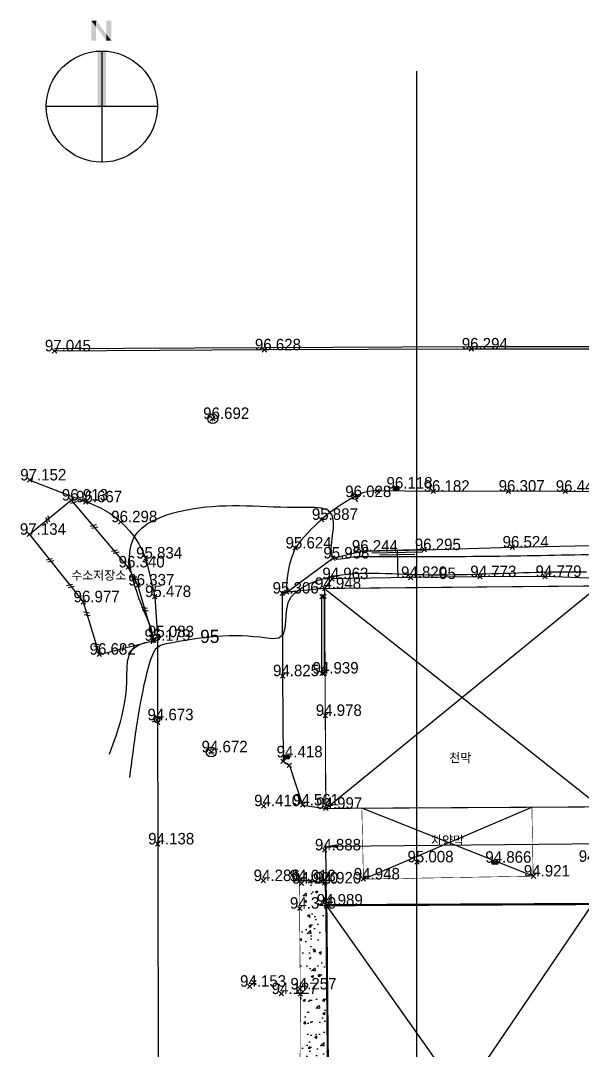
# Model space of a CAD drawing. Header units: millimetres. Extents: x 215151 to 215414, y 463007 to 463197.
# Drawn here: x 215163.9 to 215215.1, y 463103 to 463197 of the extents above; entities that cross this region are included whole.
import ezdxf
from ezdxf.enums import TextEntityAlignment as Align

# ---------------------------------------------------------------- set-up
doc = ezdxf.new("R2010")
doc.units = ezdxf.units.MM
doc.header["$MEASUREMENT"] = 0
doc.header["$PDMODE"] = 3
doc.header["$PDSIZE"] = 0.2
doc.linetypes.add('DASHED2', pattern=[0.375, 0.25, -0.125])
doc.layers.get('DEFPOINTS').update_dxf_attribs({"color": 155})
for name, color, linetype in [('1M(48)', 48, 'Continuous'), ('5M(86)', 86, 'Continuous'), ("CON'C(31)", 31, 'Continuous'), ('PTANNOTELE', 7, 'Continuous'), ('PTLAYER', 1, 'Continuous'), ('TEXT', 7, 'Continuous'), ('가로등(32)', 32, 'Continuous'), ('경계석(33)', 33, 'Continuous'), ('경사면(8)', 8, 'Continuous'), ('도각선(5)', 5, 'Continuous'), ('도시가스맨홀(50)', 50, 'Continuous'), ('빗물받이(5)', 5, 'Continuous'), ('아스팔트도로(1)', 1, 'Continuous'), ('우수맨홀(42)', 42, 'Continuous'), ('조립식건물(40)', 40, 'Continuous'), ('천막(64)', 64, 'Continuous'), ('콘크리트수로(5)', 5, 'Continuous'), ('현황선', 7, 'Continuous'), ('휀스(70)', 70, 'Continuous')]:
    doc.layers.add(name, color=color, linetype=linetype)
doc.styles.get("Standard").update_dxf_attribs({"font": 'simplex.shx'})
doc.styles.add('돋음', font='Dotum.ttf')
doc.styles.add('돋음체', font='DotumChe.TTF')
doc.dimstyles.get("Standard").update_dxf_attribs({"dimtxt": 0.18, "dimasz": 0.18, "dimexe": 0.18, "dimexo": 0.0625, "dimgap": 0.09, "dimtad": 1, "dimzin": 0, "dimdsep": 46, "dimtxsty": 'Standard', "dimcen": 0.09, "dimadec": 0, "dimazin": 0, "dimtfac": 1, "dimtdec": 4, "dimtofl": 0, "dimtmove": 0, "dimatfit": 3, "dimfxl": 1, "dimtolj": 1, "dimtzin": 0, "dimarcsym": 0})

# ---------------------------------------------------------------- blocks, each defined once
blk = doc.blocks.new('P')
at = {"layer": '휀스(70)', "linetype": 'Continuous'}
for points in [[(-0.25, -0.25), (0, 0.25)], [(0, -0.25), (0.25, 0.25)]]:
    blk.add_lwpolyline(points, dxfattribs=at)
blk = doc.blocks.new('F')
at = {"layer": '가로등(32)'}
for p, q in [((-0.19, 0.42), (-0.35, 0.77)), ((0.42, 0.19), (0.77, 0.35)), ((-0.42, -0.19), (-0.77, -0.35)), ((0.19, -0.42), (0.35, -0.77))]:
    blk.add_line(p, q, dxfattribs=at)
blk.add_circle((0, 0), 0.42, dxfattribs=at)
blk = doc.blocks.new('w')
at = {"layer": '우수맨홀(42)'}
blk.add_circle((0, 0), 0.75, dxfattribs=at)
at = {"layer": '우수맨홀(42)', "style": '돋음체'}
blk.add_text('우', height=0.8, dxfattribs=at).set_placement((0, 0), align=Align.MIDDLE)
blk = doc.blocks.new('W1')
at = {"layer": '빗물받이(5)'}
h = blk.add_hatch(dxfattribs=at)
h.set_pattern_fill('ANSI31', color=256, scale=0.02, style=0)
h.set_pattern_definition([(45, (-178.083926, -134.613974), (-0.04490128, 0.04490128), [])])
h.paths.add_polyline_path([(0.26, 0.149), (-0.24, 0.149), (-0.24, -0.151), (0.26, -0.151)])
blk.add_lwpolyline([(-0.24, 0.149), (0.26, 0.149), (0.26, -0.151), (-0.24, -0.151), (-0.24, 0.149)], dxfattribs=at)
blk = doc.blocks.new('*D13')
at = {"layer": 'DEFPOINTS', "color": 0, "transparency": 16777216}
for p in [(215251.742, 463122.225), (215251.796, 463116.78), (215191.799, 463116.188)]:
    blk.add_point(p, dxfattribs=at)
at = {"layer": 'TEXT', "color": 1, "lineweight": -2, "transparency": 16777216}
for p, q in [((215251.795, 463116.843), (215251.74, 463122.405)), ((215191.798, 463116.251), (215191.743, 463121.813)), ((215192.745, 463121.642), (215218.654, 463121.898)), ((215250.742, 463122.215), (215224.834, 463121.959))]:
    blk.add_line(p, q, dxfattribs=at)
at = {"layer": 'TEXT', "color": 1, "transparency": 16777216}
for points in [[(215250.741, 463122.382), (215250.744, 463122.048), (215251.742, 463122.225)], [(215192.743, 463121.809), (215192.747, 463121.476), (215191.745, 463121.633)]]:
    blk.add_solid(points, dxfattribs=at)
at = {"layer": 'TEXT', "color": 1, "transparency": 16777216, "insert": (215221.744, 463121.929), "char_height": 1, "attachment_point": 5}
blk.add_mtext('\\A1;60.000M', dxfattribs=at)
blk = doc.blocks.new('01420NA__01')
for p, q in [((0, -16), (0, 16)), ((16, 0), (-16, 0))]:
    blk.add_line(p, q)
blk.add_circle((0, 0), 16)
for points in [[(19, 3.05), (19, 1.68), (24.76, 3.05), (23.02, 1.68)], [(24.76, 3.05), (23.02, 1.68), (24.76, 1.61)], [(16, 1.2), (16, -1.2), (0, 1.2), (0, -1.2)], [(23.02, 1.68), (24.76, 1.61), (19, -1.27), (20.92, -1.27)], [(20.92, -1.27), (19, -2.71), (24.76, -1.27), (24.76, -2.71)], [(19, -2.71), (19, -1.27), (20.92, -1.27)]]:
    blk.add_solid(points)

msp = doc.modelspace()

# ---------------------------------------------------------------- hatches: boundary and pattern name
at = {"layer": "CON'C(31)"}
h = msp.add_hatch(dxfattribs=at)
h.set_pattern_fill('AR-CONC', color=256, scale=0.3)
h.set_pattern_definition([(50, (0, 0), (2.151780548, -0.188256405), [0.225, -2.475]), (355, (0, 0), (-0.416254001, 2.256576401), [0.18, -1.98]), (100.45144446, (0.1793, -0.0157), (1.73552654, 2.068319973), [0.191220576, -2.103426336]), (46.1842, (0, 0.6), (3.201723992, -0.496557842), [0.3375, -3.7125]), (96.6356355, (0.2668, 0.5586), (2.803985837, 2.922355802), [0.286831026, -3.15514128]), (351.184164, (0, 0.6), (2.803985835, 2.9223558), [0.27, -2.970000003]), (21, (0.3, 0.45), (1.7907211564, -1.207856672), [0.225, -2.475]), (326, (0.3, 0.45), (0.729945996, 2.175450135), [0.18, -1.98]), (71.45144474, (0.4492, 0.3493), (2.52066713, 0.967593458), [0.19122057, -2.103426336]), (37.5, (0, 0), (0.036479566, 0.9986815615), [0, -1.956, 0, -2.01, 0, -1.9875]), (7.5, (0, 0), (0.7892086123, 1.1832351356), [0, -1.146, 0, -1.911, 0, -0.7575]), (327.5, (-0.669, 0), (1.6014673085, -0.0676646152), [0, -0.75, 0, -2.34, 0, -3.105]), (317.5, (-0.969, 0), (1.749558508, 0.300314947), [0, -0.975, 0, -1.554, 0, -2.205])])
h.paths.add_polyline_path([(215191.77585, 463116.25395), (215191.63648, 463118.27021), (215190.31743, 463118.47264), (215189.31085, 463118.47154), (215189.33375, 463115.96678), (215189.40444, 463108.14636), (215189.37436, 463100.47019), (215189.37789, 463100.45337), (215189.38184, 463100), (215191.93424, 463100)])
h.paths.add_polyline_path([(215191.94623, 463098.76924), (215189.36759, 463098.74411), (215189.24677, 463093.89061), (215189.29932, 463093.34504), (215189.46414, 463092.65334), (215189.72815, 463091.99322), (215190.09535, 463091.38465), (215190.56722, 463090.85343), (215191.13304, 463090.42329), (215191.70255, 463089.99837), (215192.03762, 463089.3914)])
h.paths.add_polyline_path([(215191.70255, 463089.99837), (215191.13304, 463090.42329), (215190.56722, 463090.85343), (215190.09535, 463091.38465), (215189.72815, 463091.99322), (215189.46414, 463092.65334), (215189.29932, 463093.34504), (215189.24677, 463093.89061), (215189.24115, 463093.66485), (215189.02345, 463093.67184, -1), (215188.5197, 463093.688), (215188.41078, 463093.69149), (215188.41078, 463090.98864), (215188.21141, 463090.13204), (215188.40552, 463084.85649), (215189.95347, 463086.06292), (215190.35653, 463085.45006), (215190.68991, 463085.87178), (215191.27877, 463086.26976), (215191.87785, 463086.65289), (215192.06075, 463087.0173), (215192.03762, 463089.3914)])
h.paths.add_polyline_path([(215191.10163, 463089.35526, -1), (215190.20163, 463089.35526, -1)], flags=16)
h.paths.add_polyline_path([(215190.19036, 463088.94052), (215191.11902, 463088.94743), (215191.1129, 463089.76999), (215190.18424, 463089.76308)], flags=24)

# ---------------------------------------------------------------- linework, layer by layer
at = {"layer": '1M(48)', "elevation": 96}
msp.add_lwpolyline([(215172.00726, 463130.05584), (215172.21952, 463130.63948), (215172.21952, 463130.63948), (215172.42782, 463131.22454), (215172.42782, 463131.22454), (215172.6283, 463131.81232), (215172.6283, 463131.81232), (215172.81719, 463132.40392), (215172.81719, 463132.40392), (215172.99096, 463133.00013), (215172.99096, 463133.00013), (215173.14637, 463133.60137), (215173.14637, 463133.60137), (215173.2806, 463134.20769), (215173.2806, 463134.20769), (215173.39137, 463134.81872), (215173.39137, 463134.81872), (215173.47693, 463135.43378), (215173.47693, 463135.43378), (215173.5362, 463136.05192), (215173.5362, 463136.05192), (215173.56868, 463136.67205), (215173.56868, 463136.67205), (215173.57883, 463137.293), (215173.57883, 463137.293), (215173.59352, 463137.91383), (215173.59352, 463137.91383), (215173.65012, 463138.53201), (215173.65012, 463138.53201), (215173.80273, 463139.13269), (215173.80273, 463139.13269), (215174.12679, 463139.6578), (215174.12679, 463139.6578), (215174.63644, 463140.00596), (215174.63644, 463140.00596), (215175.21268, 463140.23506), (215175.21268, 463140.23506), (215175.82732, 463140.31667), (215175.82732, 463140.31667), (215175.98823, 463140.81588), (215175.98823, 463140.81588), (215175.83111, 463141.41624), (215175.83111, 463141.41624), (215175.61165, 463141.99706), (215175.61165, 463141.99706), (215175.37187, 463142.56994), (215175.37187, 463142.56994), (215175.13392, 463143.14359), (215175.13392, 463143.14359), (215174.90223, 463143.71979), (215174.90223, 463143.71979), (215174.68044, 463144.29987), (215174.68044, 463144.29987), (215174.47232, 463144.88499), (215174.47232, 463144.88499), (215174.2821, 463145.47617), (215174.2821, 463145.47617), (215174.11498, 463146.07421), (215174.11498, 463146.07421), (215173.97755, 463146.67977), (215173.97755, 463146.67977), (215173.87871, 463147.29276), (215173.87871, 463147.29276), (215173.83054, 463147.9117), (215173.83054, 463147.9117), (215173.84948, 463148.53205), (215173.84948, 463148.53205), (215173.95659, 463149.14308), (215173.95659, 463149.14308), (215174.17381, 463149.72372), (215174.17381, 463149.72372), (215174.51107, 463150.24371), (215174.51107, 463150.24371), (215174.94479, 463150.68707), (215174.94479, 463150.68707), (215175.44197, 463151.05844), (215175.44197, 463151.05844), (215175.9795, 463151.36894), (215175.9795, 463151.36894), (215176.54298, 463151.62968), (215176.54298, 463151.62968), (215177.12362, 463151.84977), (215177.12362, 463151.84977), (215177.71592, 463152.03622), (215177.71592, 463152.03622), (215178.31643, 463152.1944), (215178.31643, 463152.1944), (215178.92281, 463152.32837), (215178.92281, 463152.32837), (215179.53348, 463152.44123), (215179.53348, 463152.44123), (215180.14734, 463152.53521), (215180.14734, 463152.53521), (215180.76373, 463152.61081), (215180.76373, 463152.61081), (215181.38209, 463152.66813), (215181.38209, 463152.66813), (215182.00183, 463152.70779), (215182.00183, 463152.70779), (215182.62241, 463152.73099), (215182.62241, 463152.73099), (215183.24336, 463152.73954), (215183.24336, 463152.73954), (215183.86437, 463152.73576), (215183.86437, 463152.73576), (215184.48529, 463152.72233), (215184.48529, 463152.72233), (215185.10599, 463152.70218), (215185.10599, 463152.70218), (215185.72656, 463152.67824), (215185.72656, 463152.67824), (215186.34709, 463152.65336), (215186.34709, 463152.65336), (215186.96769, 463152.63009), (215186.96769, 463152.63009), (215187.58841, 463152.61066), (215187.58841, 463152.61066), (215188.20929, 463152.59695), (215188.20929, 463152.59695), (215188.83029, 463152.59039), (215188.83029, 463152.59039), (215189.45132, 463152.59211), (215189.45132, 463152.59211), (215190.07228, 463152.60213), (215190.07228, 463152.60213), (215190.69327, 463152.60219), (215190.69327, 463152.60219), (215191.31136, 463152.54741), (215191.31136, 463152.54741), (215191.89606, 463152.34896), (215191.89606, 463152.34896), (215192.28253, 463151.87835), (215192.28253, 463151.87835), (215192.39756, 463151.27063), (215192.39756, 463151.27063), (215192.38481, 463150.65015), (215192.38481, 463150.65015), (215192.3177, 463150.03282), (215192.3177, 463150.03282), (215192.23669, 463149.4171), (215192.23669, 463149.4171), (215192.199, 463148.79769), (215192.199, 463148.79769), (215192.27988, 463148.18345), (215192.27988, 463148.18345), (215192.7346, 463147.83931), (215192.7346, 463147.83931), (215193.35001, 463147.91063), (215193.35001, 463147.91063), (215193.96136, 463148.01928), (215193.96136, 463148.01928), (215194.579, 463148.0826), (215194.579, 463148.0826), (215195.1996, 463148.10341), (215195.1996, 463148.10341), (215195.82063, 463148.10289), (215195.82063, 463148.10289), (215196.44167, 463148.10078), (215196.44167, 463148.10078), (215197.0627, 463148.09884), (215197.0627, 463148.09884), (215197.68374, 463148.09712), (215197.68374, 463148.09712), (215198.30478, 463148.09565), (215198.30478, 463148.09565), (215198.92582, 463148.09449), (215198.92582, 463148.09449), (215199.54685, 463148.09367), (215199.54685, 463148.09367), (215200.1679, 463148.09323), (215200.1679, 463148.09323), (215200.78894, 463148.0932), (215200.78894, 463148.0932), (215201.40998, 463148.09364), (215201.40998, 463148.09364), (215202.03102, 463148.09457), (215202.03102, 463148.09457), (215202.65206, 463148.09603), (215202.65206, 463148.09603), (215203.27311, 463148.09806), (215203.27311, 463148.09806), (215203.89415, 463148.10071), (215203.89415, 463148.10071), (215204.51514, 463148.104), (215204.51514, 463148.104), (215205.13616, 463148.10799), (215205.13616, 463148.10799), (215205.75718, 463148.11272), (215205.75718, 463148.11272), (215206.3782, 463148.11822), (215206.3782, 463148.11822), (215206.9992, 463148.12456), (215206.9992, 463148.12456), (215207.6202, 463148.13177), (215207.6202, 463148.13177), (215208.24118, 463148.13992), (215208.24118, 463148.13992), (215208.86215, 463148.14905), (215208.86215, 463148.14905), (215209.48311, 463148.15916), (215209.48311, 463148.15916), (215210.10405, 463148.17009), (215210.10405, 463148.17009), (215210.72498, 463148.18165), (215210.72498, 463148.18165), (215211.3459, 463148.19365), (215211.3459, 463148.19365), (215211.96681, 463148.20588), (215211.96681, 463148.20588), (215212.58773, 463148.21814), (215212.58773, 463148.21814), (215213.20865, 463148.23024), (215213.20865, 463148.23024), (215213.82957, 463148.24196), (215213.82957, 463148.24196), (215214.45051, 463148.2531), (215214.45051, 463148.2531), (215215.07146, 463148.26345), (215215.07146, 463148.26345), (215215.69242, 463148.27278)], dxfattribs=at)
at = {"layer": '5M(86)'}
msp.add_lwpolyline([(215173.8483, 463127.90006), (215173.92044, 463128.46899), (215173.92044, 463128.46899), (215173.99298, 463129.03787), (215173.99298, 463129.03787), (215174.06637, 463129.60664), (215174.06637, 463129.60664), (215174.14102, 463130.17524), (215174.14102, 463130.17524), (215174.21734, 463130.74363), (215174.21734, 463130.74363), (215174.29578, 463131.31172), (215174.29578, 463131.31172), (215174.37676, 463131.87946), (215174.37676, 463131.87946), (215174.46072, 463132.44676), (215174.46072, 463132.44676), (215174.54809, 463133.01355), (215174.54809, 463133.01355), (215174.63933, 463133.57973), (215174.63933, 463133.57973), (215174.7349, 463134.1452), (215174.7349, 463134.1452), (215174.83525, 463134.70983), (215174.83525, 463134.70983), (215174.94085, 463135.27351), (215174.94085, 463135.27351), (215175.05218, 463135.83608), (215175.05218, 463135.83608), (215175.16973, 463136.39738), (215175.16973, 463136.39738), (215175.29397, 463136.95724), (215175.29397, 463136.95724), (215175.42589, 463137.51534), (215175.42589, 463137.51534), (215175.57174, 463138.06994), (215175.57174, 463138.06994), (215175.74028, 463138.61804), (215175.74028, 463138.61804), (215175.93829, 463139.15616), (215175.93829, 463139.15616), (215176.197, 463139.66645), (215176.197, 463139.66645), (215176.64699, 463140.00655), (215176.64699, 463140.00655), (215177.20342, 463140.14225), (215177.20342, 463140.14225), (215177.76705, 463140.24812), (215177.76705, 463140.24812), (215178.3311, 463140.35169), (215178.3311, 463140.35169), (215178.89588, 463140.45123), (215178.89588, 463140.45123), (215179.46167, 463140.54481), (215179.46167, 463140.54481), (215180.02872, 463140.63044), (215180.02872, 463140.63044), (215180.59718, 463140.70612), (215180.59718, 463140.70612), (215181.16708, 463140.76997), (215181.16708, 463140.76997), (215181.73832, 463140.82039), (215181.73832, 463140.82039), (215182.31066, 463140.85611), (215182.31066, 463140.85611), (215182.88376, 463140.87631), (215182.88376, 463140.87631), (215183.4572, 463140.88061), (215183.4572, 463140.88061), (215184.03058, 463140.86906), (215184.03058, 463140.86906), (215184.60341, 463140.84204), (215184.60341, 463140.84204), (215185.17535, 463140.80024), (215185.17535, 463140.80024), (215185.74609, 463140.7445), (215185.74609, 463140.7445), (215186.31545, 463140.67595), (215186.31545, 463140.67595), (215186.88582, 463140.61768), (215186.88582, 463140.61768), (215187.45483, 463140.66358), (215187.45483, 463140.66358), (215187.87655, 463141.02289), (215187.87655, 463141.02289), (215188.01714, 463141.57674), (215188.01714, 463141.57674), (215188.07482, 463142.14723), (215188.07482, 463142.14723), (215188.1145, 463142.71934), (215188.1145, 463142.71934), (215188.17307, 463143.28971), (215188.17307, 463143.28971), (215188.29834, 463143.84863), (215188.29834, 463143.84863), (215188.54603, 463144.36372), (215188.54603, 463144.36372), (215188.92994, 463144.78768), (215188.92994, 463144.78768), (215189.3886, 463145.13115), (215189.3886, 463145.13115), (215189.88163, 463145.42375), (215189.88163, 463145.42375), (215190.39651, 463145.67598), (215190.39651, 463145.67598), (215190.92871, 463145.88932), (215190.92871, 463145.88932), (215191.47407, 463146.06639), (215191.47407, 463146.06639), (215192.029, 463146.21076), (215192.029, 463146.21076), (215192.59063, 463146.3265), (215192.59063, 463146.3265), (215193.15694, 463146.41668), (215193.15694, 463146.41668), (215193.72645, 463146.48376), (215193.72645, 463146.48376), (215194.29801, 463146.53036), (215194.29801, 463146.53036), (215194.87075, 463146.55917), (215194.87075, 463146.55917), (215195.44405, 463146.57289), (215195.44405, 463146.57289), (215196.01753, 463146.57419), (215196.01753, 463146.57419), (215196.59094, 463146.56567), (215196.59094, 463146.56567), (215197.16421, 463146.54988), (215197.16421, 463146.54988), (215197.73732, 463146.52931), (215197.73732, 463146.52931), (215198.31035, 463146.50641), (215198.31035, 463146.50641), (215198.88338, 463146.48361), (215198.88338, 463146.48361), (215199.4565, 463146.46334), (215199.4565, 463146.46334), (215200.02977, 463146.44757), (215200.02977, 463146.44757), (215200.60314, 463146.43644), (215200.60314, 463146.43644), (215201.17659, 463146.42963), (215201.17659, 463146.42963), (215201.75006, 463146.42682), (215201.75006, 463146.42682), (215202.32355, 463146.42768), (215202.32355, 463146.42768), (215202.89701, 463146.43189), (215202.89701, 463146.43189), (215203.47045, 463146.43912), (215203.47045, 463146.43912), (215204.04385, 463146.44903), (215204.04385, 463146.44903), (215204.6172, 463146.46128), (215204.6172, 463146.46128), (215205.19051, 463146.47553), (215205.19051, 463146.47553), (215205.76377, 463146.49144), (215205.76377, 463146.49144), (215206.337, 463146.50867), (215206.337, 463146.50867), (215206.91019, 463146.52687), (215206.91019, 463146.52687), (215207.48337, 463146.5457), (215207.48337, 463146.5457), (215208.05653, 463146.5648), (215208.05653, 463146.5648), (215208.6297, 463146.58384), (215208.6297, 463146.58384), (215209.20288, 463146.60245), (215209.20288, 463146.60245), (215209.77609, 463146.6203), (215209.77609, 463146.6203), (215210.34932, 463146.63704), (215210.34932, 463146.63704), (215210.9226, 463146.65231), (215210.9226, 463146.65231), (215211.49593, 463146.66577), (215211.49593, 463146.66577), (215212.0693, 463146.67708), (215212.0693, 463146.67708), (215212.64271, 463146.68609), (215212.64271, 463146.68609), (215213.21616, 463146.69293), (215213.21616, 463146.69293), (215213.78962, 463146.69774), (215213.78962, 463146.69774), (215214.3631, 463146.70066), (215214.3631, 463146.70066), (215214.93658, 463146.70183), (215214.93658, 463146.70183), (215215.51006, 463146.70141)], dxfattribs=at)
at = {"layer": "CON'C(31)", "const_width": 0.05}
msp.add_lwpolyline([(215190.31743, 463118.47264), (215189.31085, 463118.47154), (215189.33375, 463115.96678), (215189.40444, 463108.14636), (215189.36759, 463098.74411), (215191.94623, 463098.76924)], dxfattribs=at)
at = {"layer": "CON'C(31)"}
msp.add_lwpolyline([(215190.31743, 463118.47264), (215191.63648, 463118.27021), (215191.77585, 463116.25395)], dxfattribs=at)
at = {"layer": 'PTLAYER'}
for p in [(215166.97349, 463166.85032, 97.04478), (215186.13585, 463166.9447, 96.62849), (215205.01024, 463167.02441, 96.29385), (215181.4177, 463160.68029, 96.69189), (215164.72589, 463155.06638, 97.15216), (215198.14484, 463154.32742, 96.11839), (215168.52353, 463153.23031, 96.9126), (215194.37566, 463153.54368, 96.02789), (215196.42029, 463154.0767, 96.09085), (215201.52893, 463154.03235, 96.18222), (215208.37483, 463154.04786, 96.30739), (215213.58513, 463154.02763, 96.44197), (215169.81877, 463153.07372, 96.66743), (215191.33546, 463151.46517, 95.88708), (215173.02785, 463151.24709, 96.29841), (215164.69549, 463150.10387, 97.13398), (215188.93357, 463148.8537, 95.62358), (215194.98317, 463148.5734, 96.24367), (215200.72309, 463148.70495, 96.29501), (215208.7348, 463148.94441, 96.52392), (215175.29741, 463147.93679, 95.83362), (215192.38392, 463147.94047, 95.95761), (215173.70562, 463147.12301, 96.33965), (215192.28969, 463146.05368, 94.96258), (215199.46987, 463146.16746, 94.81951), (215205.79041, 463146.24053, 94.77299), (215211.73764, 463146.25618, 94.77887), (215174.58209, 463145.47602, 96.33706), (215187.7516, 463144.73844, 95.30644), (215188.16116, 463144.84019, 95.30624), (215191.61838, 463145.1711, 94.94835), (215169.59512, 463143.94505, 96.97655), (215176.11442, 463144.42023, 95.47758), (215191.37314, 463144.43034, 94.91974), (215191.55022, 463144.46295, 94.93462), (215176.0585, 463140.42747, 95.17884), (215176.37467, 463140.75625, 95.0827), (215171.05589, 463139.15451, 96.63187), (215191.39625, 463137.43325, 94.93872), (215191.57984, 463137.42445, 94.93346), (215187.78922, 463137.19201, 94.82454), (215191.68968, 463133.56654, 94.9784), (215176.3365, 463133.17143, 94.67303), (215181.27219, 463130.24224, 94.67171), (215188.11263, 463129.7836, 94.41809), (215187.83741, 463129.38981, 94.40951), (215188.40273, 463129.01889, 94.44004), (215186.06438, 463125.32176, 94.40975), (215189.61294, 463125.39312, 94.56111), (215191.72853, 463125.08941, 94.99702), (215176.39686, 463121.83512, 94.13802), (215191.61395, 463121.28708, 94.88809), (215200.0575, 463120.19667, 95.00802), (215207.15977, 463120.16276, 94.86612), (215186.02092, 463118.48577, 94.28626), (215189.31085, 463118.47154, 94.61348), (215190.31743, 463118.47264, 94.86281), (215195.16375, 463118.63482, 94.94752), (215210.67645, 463118.9061, 94.92147), (215189.53141, 463118.25588, 94.91978), (215191.63648, 463118.27021, 94.91967), (215189.33375, 463115.96678, 94.34027), (215191.77585, 463116.25395, 94.98925), (215185.1749, 463109.1772, 94.18372), (215184.78131, 463108.84171, 94.15326), (215187.6604, 463108.17078, 94.12714), (215189.37926, 463108.59298, 94.25688), (215189.40444, 463108.14636, 94.13034)]:
    msp.add_point(p, dxfattribs=at)
at = {"layer": '경계석(33)'}
for points in [[(215265.95083, 463183.36308), (215265.93636, 463178.36643), (215264.99985, 463174.44708), (215262.81968, 463171.07364), (215262.08114, 463170.43145), (215261.31084, 463169.89023), (215254.67041, 463167.60161), (215253.56416, 463167.48876), (215240.52802, 463167.31903), (215222.39233, 463167.22865), (215205.0098, 463167.22441), (215186.13501, 463167.14469), (215166.97251, 463167.05031)], [(215266.15083, 463183.3625), (215266.13629, 463178.34258), (215265.18642, 463174.36729), (215262.97228, 463170.94129), (215262.20457, 463170.27374), (215261.40271, 463169.71035), (215254.71371, 463167.40499), (215253.57564, 463167.28889), (215240.52982, 463167.11903), (215222.39286, 463167.02865), (215205.01024, 463167.02441), (215186.13585, 463166.9447), (215166.97349, 463166.85032)]]:
    msp.add_lwpolyline(points, dxfattribs=at)
at = {"layer": '경사면(8)'}
for p, q in [((215201.22992, 463148.71657), (215195.23149, 463148.57909)), ((215200.53469, 463148.50058), (215195.93589, 463148.39518)), ((215199.83945, 463148.2846), (215196.64029, 463148.21127)), ((215199.83945, 463148.2846), (215196.64029, 463148.21127)), ((215199.14422, 463148.06861), (215197.34469, 463148.02736)), ((215198.23071, 463148.64783), (215198.28798, 463146.14873))]:
    msp.add_line(p, q, dxfattribs=at)
for points in [[(215188.16116, 463144.84019), (215192.38392, 463147.94047), (215194.98317, 463148.5734), (215200.72309, 463148.70495), (215208.7348, 463148.94441), (215217.34255, 463149.13866), (215224.38381, 463149.8898), (215227.26597, 463149.6387), (215234.48339, 463149.4901), (215244.59632, 463150.73506), (215250.76044, 463150.83633), (215259.96594, 463151.15937), (215270.99601, 463151.6215), (215277.66122, 463152.12798), (215281.06295, 463151.31329), (215287.20174, 463150.82622), (215292.9116, 463149.77615), (215295.5395, 463149.95629), (215298.4982, 463146.74098), (215298.93915, 463143.53666), (215298.82063, 463137.88199), (215298.35723, 463131.99195), (215297.40276, 463131.26088)], [(215217.29797, 463146.05349), (215211.73764, 463146.25618), (215205.79041, 463146.24053), (215199.46987, 463146.16746), (215192.28969, 463146.05368), (215191.61838, 463145.1711), (215188.16116, 463144.84019)]]:
    msp.add_lwpolyline(points, dxfattribs=at)
at = {"layer": '도각선(5)'}
msp.add_lwpolyline([(215200, 463192.39482), (215200, 463009.76209)], dxfattribs=at)
at = {"layer": '아스팔트도로(1)'}
for points in [[(215164.72589, 463155.06638), (215169.81877, 463153.07372, -0.23010034), (215175.29741, 463147.93679), (215176.11442, 463144.42023), (215176.37467, 463140.75625), (215176.37467, 463133.17143), (215176.39686, 463121.83512), (215176.42763, 463099.42286), (215176.494, 463080.31168), (215176.5154, 463065.32677), (215176.56608, 463044.38105), (215176.56608, 463029.70018)], [(215299.85871, 463087.8393), (215299.87116, 463106.00149), (215299.86698, 463112.60814), (215299.60514, 463117.65061), (215299.79251, 463122.11315), (215299.77542, 463126.68322), (215299.75037, 463135.34007), (215299.67417, 463143.96432), (215297.52191, 463150.62585), (215296.81275, 463151.41161), (215292.1935, 463153.28368), (215289.20322, 463153.92496), (215279.78634, 463153.96967), (215270.2776, 463154.0134), (215261.51094, 463153.96123), (215252.32326, 463153.93337), (215243.7843, 463153.97788), (215237.76564, 463153.95904), (215222.9605, 463154.00434), (215213.58513, 463154.02763), (215208.37483, 463154.04786), (215201.52893, 463154.03235), (215196.42029, 463154.0767, 0.1554626), (215194.37566, 463153.54368)]]:
    msp.add_lwpolyline(points, format="xyb", dxfattribs=at)
msp.add_lwpolyline([(215188.16116, 463144.84019), (215187.7516, 463144.73844), (215187.78922, 463137.19201), (215187.83741, 463129.38981), (215188.40273, 463129.01889), (215189.61294, 463125.39312), (215191.72853, 463125.08941)], dxfattribs=at)
for centre, radius, start, end in [((215202.03754, 463139.21169), 16.26907, 118.244615, 143.6540503), ((215197.19552, 463145.18259), 9.04085, 156.0424895, 182.1704024)]:
    msp.add_arc(centre, radius, start, end, dxfattribs=at)
at = {"layer": '조립식건물(40)', "const_width": 0.2}
msp.add_lwpolyline([(215192.11892, 463081.04892), (215216.4486, 463081.32255), (215216.09039, 463116.36425), (215191.77585, 463116.25395), (215192.11892, 463081.04892)], dxfattribs=at)
at = {"layer": '조립식건물(40)'}
for points in [[(215191.77585, 463116.25395), (215216.4486, 463081.32255)], [(215192.11892, 463081.04892), (215216.09039, 463116.36425)]]:
    msp.add_lwpolyline(points, dxfattribs=at)
at = {"layer": '천막(64)', "const_width": 0.1}
msp.add_lwpolyline([(215216.7861, 463125.23244), (215191.72853, 463125.08941), (215191.61838, 463145.1711), (215216.63764, 463145.40603), (215216.7861, 463125.23244)], dxfattribs=at)
at = {"layer": '천막(64)'}
for points in [[(215191.61838, 463145.1711), (215216.7861, 463125.23244)], [(215191.72853, 463125.08941), (215216.63764, 463145.40603)]]:
    msp.add_lwpolyline(points, dxfattribs=at)
at = {"layer": '콘크리트수로(5)'}
msp.add_lwpolyline([(215191.57984, 463137.42445), (215191.37314, 463137.42445), (215191.37314, 463144.43034), (215191.57984, 463144.43034)], close=True, dxfattribs=at)
at = {"layer": '현황선', "linetype": 'DASHED2', "ltscale": 3, "const_width": 0.05}
msp.add_lwpolyline([(215195.16375, 463118.63482), (215210.64097, 463118.90547), (215210.53095, 463125.19673), (215195.01549, 463125.10817)], close=True, dxfattribs=at)
at = {"layer": '현황선'}
for points in [[(215195.16375, 463118.63482), (215210.53095, 463125.19673)], [(215210.64097, 463118.90547), (215195.01549, 463125.10817)]]:
    msp.add_lwpolyline(points, dxfattribs=at)
at = {"layer": '휀스(70)'}
msp.add_lwpolyline([(215164.69549, 463150.10387), (215169.59512, 463143.94505), (215171.05589, 463139.15451), (215176.0585, 463140.42747), (215174.58209, 463145.47602), (215173.70562, 463147.12301), (215168.52353, 463153.23031), (215164.69549, 463150.10387)], dxfattribs=at)

# ---------------------------------------------------------------- block references
at = {"xscale": 0.3170368055555574, "yscale": 0.3170368055555574, "zscale": 0.3170368055555574, "rotation": 90.00000000000017}
msp.add_blockref('01420NA__01', (215171.29283, 463189.16876), dxfattribs=at)
at = {"layer": '가로등(32)', "xscale": 0.6, "yscale": 0.6, "zscale": 0.6}
for p in [(215194.37566, 463153.54368), (215176.3365, 463133.17143)]:
    msp.add_blockref('F', p, dxfattribs=at)
at = {"layer": '도시가스맨홀(50)', "xscale": 0.6, "yscale": 0.6, "zscale": 0.6}
for p in [(215181.4177, 463160.68029), (215181.27219, 463130.24224)]:
    msp.add_blockref('w', p, dxfattribs=at)
at = {"layer": '콘크리트수로(5)'}
for p in [(215198.14484, 463154.32742), (215188.11263, 463129.7836), (215207.15977, 463120.16276)]:
    msp.add_blockref('W1', p, dxfattribs=at)
at = {"layer": '휀스(70)'}
for p, rotation in [((215168.63716, 463153.09639), 130.314892346962), ((215166.33602, 463151.44372), 219.2392221138443), ((215170.57812, 463150.80889), 130.314892346962), ((215172.51908, 463148.52139), 130.314892346962), ((215166.56319, 463147.75617), 308.5039205923801), ((215174.25342, 463146.09363), 118.0203869996235), ((215168.4309, 463145.40848), 308.5039205923801), ((215169.9247, 463142.86422), 286.9578923325141), ((215175.22777, 463143.26812), 106.3011373306357), ((215170.7997, 463139.99466), 286.9578923325141), ((215176.01937, 463140.41752), 14.27650672376111), ((215173.11202, 463139.67771), 14.27650672376111)]:
    msp.add_blockref('P', p, dxfattribs=dict(at, rotation=rotation))

# ---------------------------------------------------------------- texts
at = {"layer": '5M(86)', "style": '돋음'}
msp.add_text('95', height=1.2, rotation=0.0654313, dxfattribs=at).set_placement((215181.14161, 463140.19751), align=Align.CENTER)
at = {"layer": 'DEFPOINTS', "style": '돋음'}
for s, p in [('96.182', (215200.6523, 463154.00139)), ('96.667', (215168.94213, 463153.04276)), ('95.887', (215190.45882, 463151.43421)), ('96.298', (215172.15122, 463151.21612)), ('95.624', (215188.05694, 463148.82274)), ('95.958', (215191.50729, 463147.90951)), ('96.340', (215172.82899, 463147.09205)), ('94.963', (215191.41306, 463146.02272)), ('94.773', (215204.91377, 463146.20957)), ('96.337', (215173.70546, 463145.44506)), ('94.948', (215190.74175, 463145.14013)), ('96.977', (215168.71849, 463143.91409)), ('95.083', (215175.49804, 463140.72529)), ('94.939', (215190.51962, 463137.40229)), ('94.561', (215188.7363, 463125.36216)), ('95.008', (215199.18086, 463120.16571)), ('94.866', (215206.28313, 463120.1318)), ('94.286', (215185.14428, 463118.4548)), ('94.613', (215188.43422, 463118.44058)), ('94.920', (215190.75985, 463118.23925)), ('94.989', (215190.89921, 463116.22299)), ('94.153', (215183.90468, 463108.81075)), ('94.257', (215188.50263, 463108.56202))]:
    msp.add_text(s, height=1.05, dxfattribs=at).set_placement(p)
msp.add_text('95', height=1.05, dxfattribs=at).set_placement((215202.83167, 463146.03524), align=Align.CENTER)
at = {"layer": 'PTANNOTELE', "style": '돋음'}
for s, p in [('97.045', (215166.09686, 463166.81935)), ('96.628', (215185.25922, 463166.91373)), ('96.294', (215204.13361, 463166.99345)), ('96.692', (215180.54106, 463160.64932)), ('97.152', (215163.84926, 463155.03542)), ('96.118', (215197.26821, 463154.29645)), ('96.028', (215193.49902, 463153.51272)), ('96.307', (215207.4982, 463154.0169)), ('96.442', (215212.7085, 463153.99667)), ('96.913', (215167.64689, 463153.19934)), ('97.134', (215163.81885, 463150.07291)), ('96.295', (215199.84646, 463148.67399)), ('96.524', (215207.85817, 463148.91345)), ('95.834', (215174.42078, 463147.90583)), ('96.244', (215194.10654, 463148.54243)), ('94.820', (215198.59324, 463146.13649)), ('94.779', (215210.86101, 463146.22521)), ('95.478', (215175.23779, 463144.38927)), ('95.306', (215186.87497, 463144.70748)), ('95.179', (215175.18187, 463140.39651)), ('96.632', (215170.17926, 463139.12354)), ('94.825', (215186.91259, 463137.16104)), ('94.978', (215190.81305, 463133.53557)), ('94.673', (215175.45987, 463133.14046)), ('94.672', (215180.39555, 463130.21128)), ('94.418', (215187.23599, 463129.75264)), ('94.410', (215185.18774, 463125.2908)), ('94.997', (215190.8519, 463125.05845)), ('94.138', (215175.52022, 463121.80416)), ('94.888', (215190.73732, 463121.25612)), ('94.806', (215214.80507, 463120.21128)), ('94.948', (215194.28711, 463118.60385)), ('94.921', (215209.79982, 463118.87513)), ('94.340', (215188.45712, 463115.93581)), ('94.127', (215186.78377, 463108.13982))]:
    msp.add_text(s, height=1.05, dxfattribs=at).set_placement(p)
at = {"layer": 'PTANNOTELE', "color": 6, "style": '돋음'}
msp.add_text('94.920', height=1.05, dxfattribs=at).set_placement((215188.65478, 463118.22491))
at = {"layer": 'TEXT', "linetype": 'Continuous', "style": '돋음'}
for s, p in [('수소저장소', (215171.01228, 463145.96711)), ('천막', (215203.9997, 463129.30409)), ('차양막', (215202.84106, 463121.76625))]:
    msp.add_text(s, height=0.8, dxfattribs=at).set_placement(p, align=Align.CENTER)

# ---------------------------------------------------------------- dimensions: what is measured, and where the dimension line sits
at = {"layer": 'TEXT'}
dim = msp.add_aligned_dim(p1=(215191.79877, 463116.18822), p2=(215251.79584, 463116.78047), distance=5.44462, text='60.000M', dimstyle='Standard', override={"dimtxt": 1, "dimasz": 1, "dimtad": 0, "dimtih": 1, "dimtoh": 1, "dimdec": 4, "dimpost": '', "dimclrd": 1, "dimclre": 1, "dimclrt": 1}, dxfattribs=at)
dim.commit()
dim.dimension.update_dxf_attribs({"geometry": '*D13', "text_midpoint": (215221.74356, 463121.92869)})

doc.saveas('drawing.dxf')
